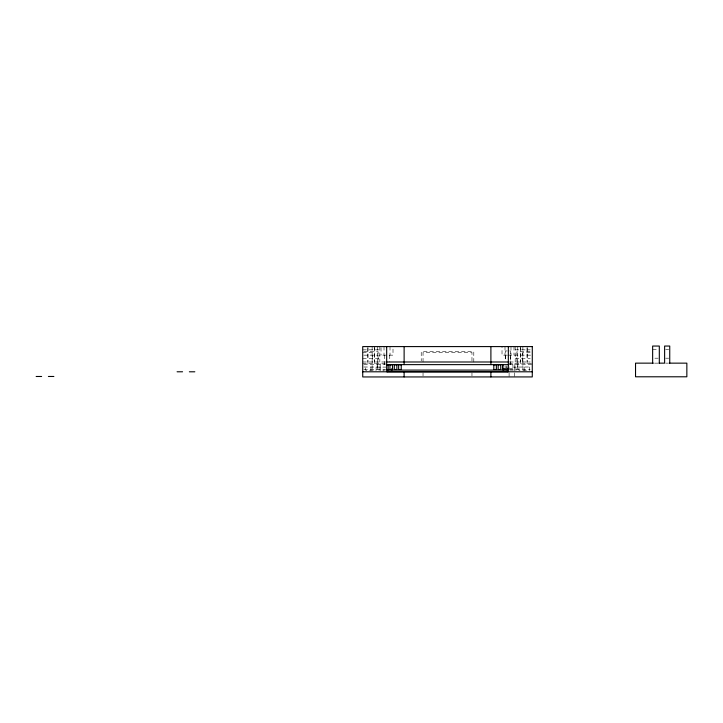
<?xml version="1.0" encoding="UTF-8"?>
<svg xmlns="http://www.w3.org/2000/svg" width="723" height="723" viewBox="0 0 723 723"><rect width="100%" height="100%" fill="white"/><g stroke="black" fill="none" stroke-linecap="round" stroke-linejoin="round"><path stroke-width="0.54" stroke-dasharray="3.62 2.71" d="M652.643 349.29L658.201 349.29M665.639 349.29L668.721 349.29M362.729 349.842L379.837 349.842M515.183 349.842L530.239 349.842M507.257 350.953L505.359 350.953L505.359 360.425M509.733 350.953L510.483 350.953L510.483 364.636M363.832 351.721L378.12 351.721L378.12 361.988M530.086 351.721L516.891 351.721L516.891 361.988M362.729 352.408L372.309 352.408L372.309 361.988M530.158 352.408L522.711 352.408L522.711 361.988M363.814 355.147L393.005 355.147L393.005 346.588M507.293 355.147L502.015 355.147L502.015 346.588M507.998 355.147L530.682 355.147M654.866 358.192L658.201 358.192M665.639 358.192L668.721 358.192M362.729 358.735L379.837 358.735M515.183 358.735L530.239 358.735M362.729 361.988L385.431 361.988M509.588 361.988L530.239 361.988M654.496 363.145L658.201 363.145M665.639 363.145L667.889 363.145M362.729 363.696L386.163 363.696M508.875 363.696L532.309 363.696M363.85 364.636L385.187 364.636M509.091 364.636L532.291 364.636M363.832 366.995L386.163 367.112M505.874 367.112L530.131 366.995M509.091 368.739L512.878 368.739L512.878 364.636M363.823 369.552L385.513 369.561M509.534 369.561L530.122 369.552M385.341 370.086L383.1 370.086L383.1 371.803M509.742 370.086L513.104 370.086L513.104 371.803M529.308 366.995L529.308 370.411L518.942 370.411L518.942 366.995M527.157 347.691L527.157 361.988M527.085 347.618L527.085 363.696M524.121 366.995L524.121 370.411M522.883 346.588L522.883 370.7M520.415 347.618L520.415 363.696M520.316 346.588L520.316 361.988M517.849 363.696L517.849 367.112M517.749 346.588L517.749 370.7M515.942 366.995L515.942 371.794M515.183 346.588L515.183 361.988M514.857 363.696L514.857 367.112M514.604 367.112L514.604 370.863M514.577 372.824L514.577 376.936M513.99 346.588L513.99 355.147M510.989 346.588L510.989 355.147M510.736 355.147L510.736 364.636M509.1 372.824L509.1 376.936M506.814 365.739L506.814 367.609M505.26 355.147L505.26 361.003M505.006 346.588L505.006 355.147M505.079 365.739L505.079 367.609M473.791 361.988L473.791 351.721L421.229 351.721L421.229 360.958M471.965 360.922L471.965 352.408L423.045 352.408L423.045 361.988M471.965 372.824L471.965 375.915M423.036 372.824L423.036 375.915M390.013 346.588L390.013 355.147M389.751 355.147L389.751 361.988M384.284 355.147L384.302 364.636M384.021 346.588L384.021 355.147M381.03 347.655L381.03 355.147M380.434 367.112L380.434 370.863M380.171 363.696L380.171 367.112M379.837 346.588L379.837 361.988M379.105 366.995L379.105 371.794M377.27 346.588L377.27 370.7M377.18 363.696L377.18 367.112M376.105 366.995L376.105 370.411L365.739 370.411L365.739 366.995M374.704 346.588L374.704 361.988M374.613 347.618L374.613 363.696M372.137 346.588L372.137 370.7M370.926 366.995L370.926 370.411M367.944 347.618L367.944 363.696M367.862 347.618L367.862 361.988"/><path stroke-width="1.08" d="M386.227 361.988L508.793 361.988M653.384 363.145L635.535 363.145L635.535 376.791L686.85 376.791L686.85 363.145L669.001 363.145M658.96 363.145L664.618 363.145L664.618 346.046L669.742 346.046L669.742 363.145M386.227 364.636L508.793 364.636M388.206 364.808L386.561 364.636M389.941 364.808L392.544 364.808M394.288 364.808L396.891 364.808M401.238 364.808L398.671 364.636L398.626 369.48L401.238 369.48L401.238 364.636M493.782 364.808L496.385 364.808M498.129 364.808L500.732 364.808M502.476 364.808L503.434 364.636M508.043 368.739L502.964 368.739L502.964 364.636M386.561 369.48L388.206 369.48L388.161 364.636M505.079 369.48L502.476 369.48L502.512 364.636M506.814 369.48L508.775 369.48M387.51 369.552L391.721 369.552M503.307 369.552L507.519 369.552M387.582 370.086L507.492 370.086M177.09 371.785L182.567 371.785M189.354 371.794L194.83 371.794M362.711 371.794L532.291 371.794M387.582 371.803L507.492 371.803M36.15 376.484L41.627 376.484M48.396 376.475L53.873 376.475M659.313 363.145L659.313 346.046L652.643 346.046L652.643 363.145M508.341 346.588L508.341 371.794M507.392 369.561L507.392 371.794M503.307 368.757L503.307 370.791M500.687 364.636L500.732 369.48L498.129 369.48L498.174 364.636M496.349 364.636L496.385 369.48L493.782 369.48L493.827 364.636M490.899 346.588L490.899 364.636M490.89 371.794L490.89 376.927M404.121 346.588L404.121 364.636M404.112 371.794L404.112 376.936M396.846 364.636L396.891 369.48L394.288 369.48L394.324 364.636M392.499 364.636L392.544 369.48L389.941 369.48L389.986 364.636M391.721 368.757L391.721 370.791M387.655 369.561L387.655 371.794M386.678 346.588L386.678 371.794M532.291 346.588L362.729 346.588L362.729 376.954L532.282 376.927L532.291 346.588"/></g></svg>
